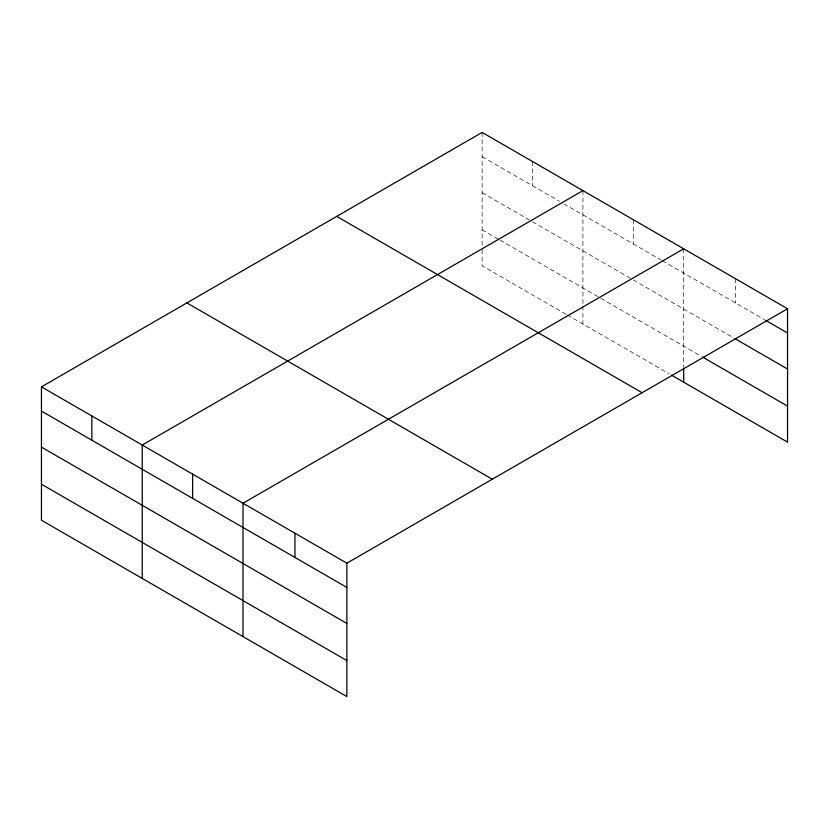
<?xml version="1.0" encoding="UTF-8"?>
<svg xmlns="http://www.w3.org/2000/svg" width="829" height="829" viewBox="0 0 829 829"><rect width="100%" height="100%" fill="white"/><g stroke="black" fill="none" stroke-linecap="round" stroke-linejoin="round"><path stroke-width="0.62" stroke-dasharray="4.14 3.11" d="M482.136 156.671L559.409 201.281M563.886 203.872L661.314 260.119M662.433 260.762L764.348 319.6M482.136 192.691L529.171 219.84M532.529 221.778L632.195 279.321M633.315 279.974L735.634 339.04M482.136 229.799L498.934 239.498M500.053 240.141L599.719 297.684M600.838 298.326L701.386 356.377M566.124 314.305L482.136 265.808L482.136 247.809M567.243 314.947L669.148 373.786M735.634 278.782L735.634 303.02M683.707 248.804L683.707 366.75M633.315 219.716L633.315 243.954M582.922 190.618L582.922 304.709M582.922 305.994L582.922 324.004M532.529 161.52L532.529 185.769M482.136 132.433L482.136 246.514"/><path stroke-width="1.24" d="M787.55 308.761L482.136 132.433L41.45 386.863L41.45 520.239L346.864 696.567L346.864 563.192L787.55 308.761L787.55 442.137L671.397 375.081M582.922 190.618L142.236 445.049L142.236 578.435M683.707 248.804L243.021 503.234L243.021 636.62M765.457 320.243L787.55 332.999M735.634 339.04L787.55 369.019M702.495 357.009L787.55 406.127M336.709 216.39L642.123 392.718M186.877 302.896L492.291 479.224M41.45 386.863L346.864 563.192M41.45 411.101L346.864 587.429M41.45 447.121L346.864 623.449M41.45 484.229L346.864 660.558M683.707 368.035L683.707 382.19M294.937 533.213L294.937 557.451M192.629 474.147L192.629 498.384M91.843 415.951L91.843 440.199"/></g></svg>
